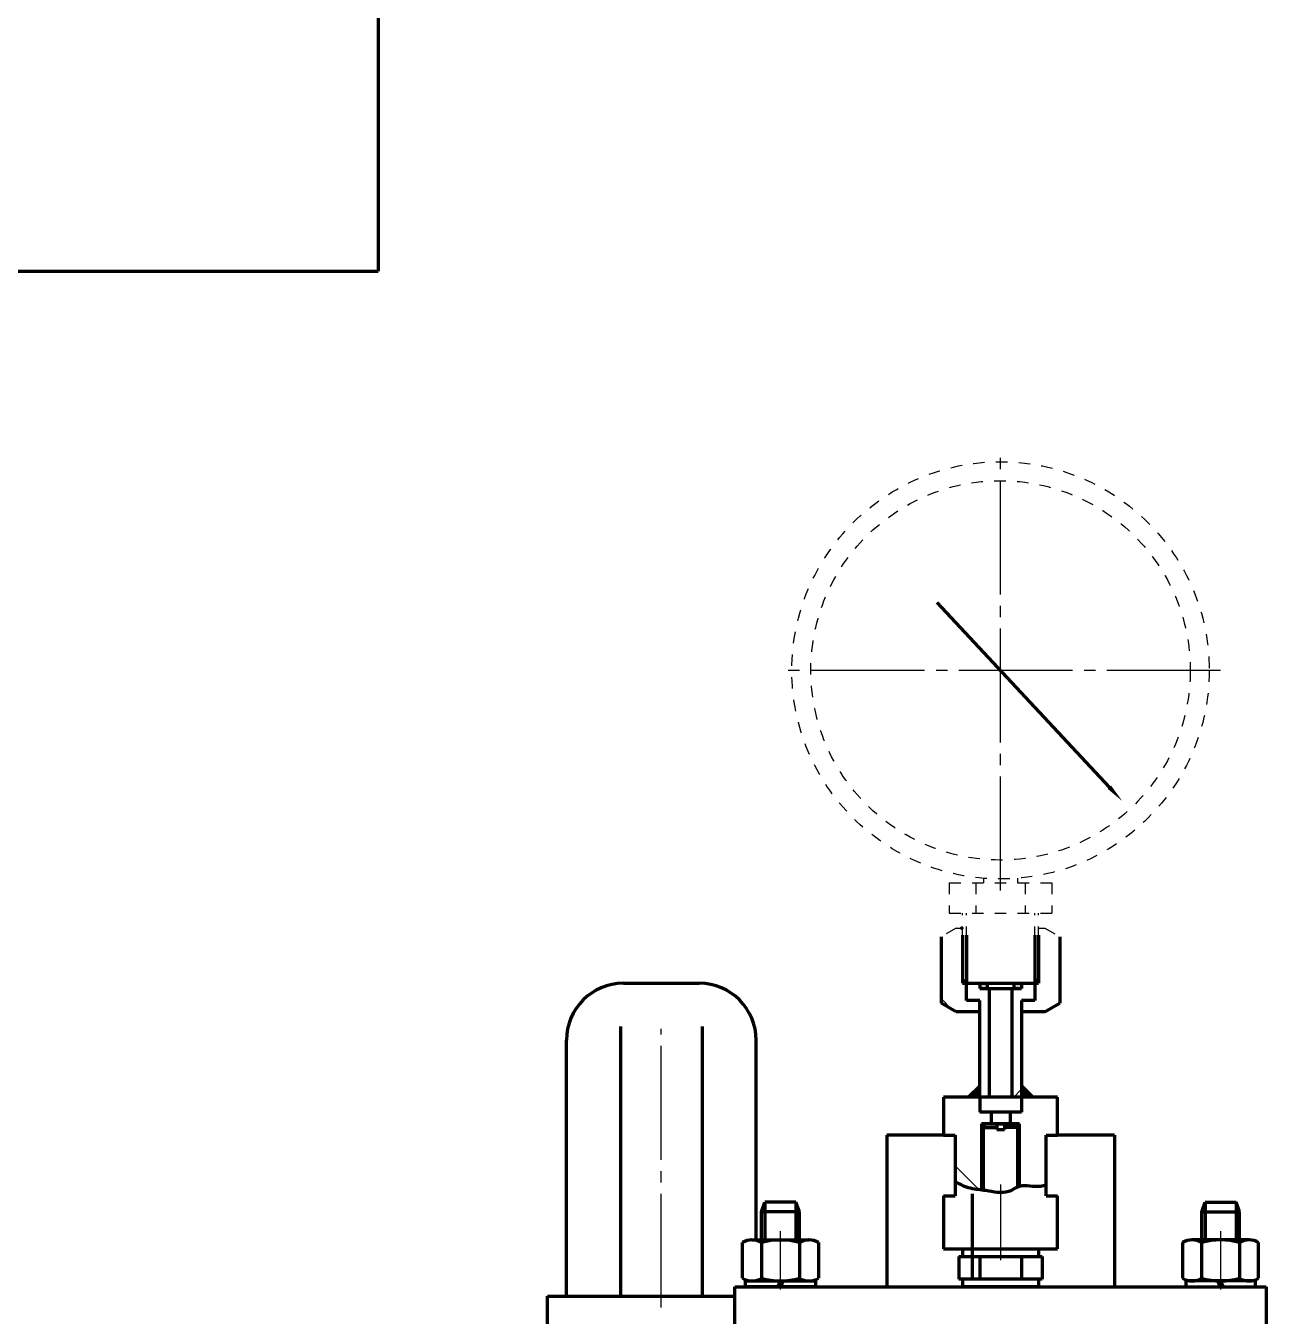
# Model space of a CAD drawing. Header units: millimetres. Extents: x -11880 to 11880, y -8400 to 8400.
# Drawn here: x 270.8 to 597.7, y 4705.6 to 5045.8 of the extents above; entities that cross this region are included whole.
import ezdxf

# ---------------------------------------------------------------- set-up
doc = ezdxf.new("R2010")
doc.units = ezdxf.units.MM
doc.header["$PDSIZE"] = 100
doc.linetypes.add('EB_DASH', pattern=[6, 3, -3])
doc.linetypes.add('EB_DASHDOT', pattern=[39, 30, -3, 3, -3])
for name, color, linetype, lineweight in [('CAXA0', 7, 'Continuous', 70), ('CAXA1', 1, 'EB_DASHDOT', 25), ('CAXA2', 6, 'EB_DASH', 25)]:
    doc.layers.add(name, color=color, linetype=linetype, lineweight=lineweight)

# ---------------------------------------------------------------- blocks, each defined once
blk = doc.blocks.new('CAXBLOCK195', base_point=(-236.33, 4981.08))
at = {"layer": 'CAXA0', "linetype": 'Continuous', "lineweight": 70}
for p in [(363.67, 5781.08), (-236.33, 4981.08)]:
    blk.add_line(p, (363.67, 4981.08), dxfattribs=at)
blk = doc.blocks.new('CAXBLOCK382', base_point=(601.74, 4708.55))
at = {"layer": 'CAXA0', "color": 0, "linetype": 'Continuous', "lineweight": 25}
blk.add_line((521.94, 4738.95), (515.67, 4745.22), dxfattribs=at)
blk = doc.blocks.new('CAXBLOCK383', base_point=(601.74, 4708.55))
at = {"layer": 'CAXA0', "color": 0, "linetype": 'Continuous', "lineweight": 25}
blk.add_line((533.17, 4765.43), (531.19, 4763.34), dxfattribs=at)
blk = doc.blocks.new('CAXBLOCK384', base_point=(601.74, 4708.55))
at = {"layer": 'CAXA0', "color": 0, "linetype": 'Continuous', "lineweight": 25}
blk.add_line((514.75, 4786.55), (512.07, 4789.23), dxfattribs=at)
blk = doc.blocks.new('CAXBLOCK385', base_point=(601.74, 4708.55))
at = {"layer": 'CAXA0'}
blk.add_hatch(color=256, dxfattribs=at).paths.add_polyline_path([(559.76, 4841.37), (555.89, 4844.6), (556.81, 4845.45)], flags=0)
blk.add_line((556.35, 4845.03), (510.97, 4893.72), dxfattribs=at)
blk = doc.blocks.new('CAXBLOCK345', base_point=(363.67, 3781.08))
at = {"layer": 'CAXA0', "linetype": 'Continuous', "lineweight": 70}
h = blk.add_hatch(color=7, dxfattribs=at)
h.paths.add_polyline_path([(533.17, 4793.34), (531.17, 4793.34), (531.17, 4791.94), (533.17, 4791.94)], flags=0)
h.paths.add_polyline_path([(524.17, 4793.34), (522.17, 4793.34), (522.17, 4791.94), (524.17, 4791.94)], flags=0)
for points in [[(522.17, 4766.34), (522.17, 4763.34), (519.17, 4763.34)], [(533.17, 4766.34), (533.17, 4763.34), (536.17, 4763.34)]]:
    blk.add_hatch(color=7, dxfattribs=at).paths.add_polyline_path(points, flags=0)
at = {"layer": 'CAXA0', "color": 7, "linetype": 'Continuous', "lineweight": 70}
for p, q in [((512.07, 4788.09), (512.07, 4805.59)), ((543.27, 4805.58), (543.27, 4788.1)), ((428.27, 4793.34), (448.27, 4793.34)), ((518.67, 4793.34), (517.67, 4794.34)), ((517.67, 4793.34), (537.67, 4793.34)), ((518.67, 4788.84), (518.67, 4793.34)), ((522.17, 4793.34), (522.17, 4791.94)), ((524.17, 4793.34), (524.17, 4791.94)), ((531.17, 4793.34), (531.17, 4791.94)), ((533.17, 4793.34), (533.17, 4791.94)), ((536.67, 4793.34), (537.67, 4794.34)), ((536.67, 4793.34), (536.67, 4788.84)), ((522.17, 4791.94), (533.17, 4791.94)), ((524.67, 4791.94), (524.67, 4763.34)), ((530.67, 4791.94), (530.67, 4763.34)), ((515.98, 4785.84), (512.07, 4788.09)), ((522.17, 4788.84), (518.67, 4788.84)), ((522.17, 4785.84), (522.17, 4788.84)), ((522.17, 4763.34), (522.17, 4788.84)), ((536.67, 4788.84), (533.17, 4788.84)), ((533.17, 4788.84), (533.17, 4763.34)), ((539.36, 4785.84), (543.27, 4788.09)), ((522.17, 4785.84), (515.98, 4785.84)), ((539.36, 4785.84), (533.17, 4785.84)), ((427.54, 4781.92), (427.54, 4710.84)), ((449.01, 4781.92), (449.01, 4710.84)), ((413.27, 4710.84), (413.27, 4778.34)), ((463.27, 4725.69), (463.27, 4778.34)), ((519.17, 4763.34), (522.17, 4766.34)), ((536.17, 4763.34), (533.17, 4766.34)), ((542.67, 4763.34), (512.67, 4763.34)), ((512.67, 4763.34), (512.67, 4753.34)), ((533.17, 4763.34), (522.17, 4763.34)), ((522.17, 4763.34), (522.17, 4759.34)), ((533.17, 4763.34), (533.17, 4759.34)), ((542.67, 4753.34), (542.67, 4763.34)), ((533.17, 4759.34), (522.17, 4759.34)), ((525.17, 4759.34), (525.17, 4756.34)), ((530.17, 4759.34), (530.17, 4756.34)), ((532.67, 4756.34), (522.67, 4756.34)), ((522.67, 4756.34), (532.67, 4756.34)), ((523.67, 4756.34), (522.67, 4755.34)), ((522.67, 4756.34), (522.67, 4738.84)), ((523.67, 4756.34), (526.67, 4756.34)), ((526.67, 4756.34), (526.67, 4754.84)), ((528.67, 4756.34), (528.67, 4754.84)), ((528.67, 4756.34), (531.67, 4756.34)), ((531.67, 4756.34), (532.67, 4755.34)), ((532.67, 4739.78), (532.67, 4756.34)), ((497.67, 4753.34), (497.67, 4713.34)), ((512.67, 4753.34), (497.67, 4753.34)), ((512.67, 4753.34), (515.67, 4753.34)), ((515.67, 4753.34), (515.67, 4737.34)), ((522.67, 4755.34), (526.67, 4755.34)), ((523.17, 4738.77), (523.17, 4755.34)), ((526.67, 4754.84), (528.67, 4754.84)), ((532.67, 4755.34), (528.67, 4755.34)), ((532.17, 4755.34), (532.17, 4739.6)), ((539.67, 4753.34), (542.67, 4753.34)), ((539.67, 4737.34), (539.67, 4753.34)), ((557.67, 4753.34), (542.67, 4753.34)), ((557.67, 4753.34), (557.67, 4713.34)), ((464.67, 4733.14), (465.59, 4735.69)), ((465.59, 4735.69), (465.59, 4725.69)), ((473.75, 4735.69), (465.59, 4735.69)), ((473.75, 4735.69), (473.75, 4725.69)), ((474.67, 4733.14), (473.75, 4735.69)), ((512.67, 4737.34), (512.67, 4723.34)), ((512.67, 4737.34), (515.67, 4737.34)), ((539.67, 4737.34), (542.67, 4737.34)), ((542.67, 4723.34), (542.67, 4737.34)), ((580.67, 4733.14), (581.59, 4735.69)), ((581.59, 4735.69), (581.59, 4725.69)), ((581.59, 4735.69), (589.75, 4735.69)), ((589.75, 4735.69), (589.75, 4725.69)), ((590.67, 4733.14), (589.75, 4735.69)), ((464.67, 4725.69), (464.67, 4733.14)), ((474.67, 4733.14), (464.67, 4733.14)), ((474.67, 4725.69), (474.67, 4733.14)), ((580.67, 4725.69), (580.67, 4733.14)), ((580.67, 4733.14), (590.67, 4733.14)), ((590.67, 4725.69), (590.67, 4733.14)), ((459.66, 4715.6), (459.66, 4724.98)), ((462.16, 4725.69), (477.18, 4725.69)), ((464.66, 4724.98), (464.66, 4715.6)), ((474.68, 4724.98), (474.68, 4715.6)), ((479.69, 4724.98), (479.69, 4715.6)), ((575.66, 4724.98), (575.66, 4715.6)), ((593.18, 4725.69), (578.16, 4725.69)), ((580.66, 4724.98), (580.66, 4715.6)), ((590.68, 4724.98), (590.68, 4715.6)), ((595.69, 4715.6), (595.69, 4724.98)), ((512.67, 4723.34), (542.67, 4723.34)), ((517.67, 4723.34), (517.67, 4721.34)), ((537.67, 4723.34), (537.67, 4721.34)), ((516.67, 4721.34), (538.67, 4721.34)), ((516.67, 4721.34), (516.67, 4715.34)), ((522.17, 4721.34), (522.17, 4715.34)), ((533.17, 4721.34), (533.17, 4715.34)), ((538.67, 4721.34), (538.67, 4715.34)), ((460.47, 4714.89), (478.87, 4714.89)), ((460.47, 4713.34), (460.47, 4714.89)), ((462.16, 4714.89), (477.18, 4714.89)), ((468.9, 4713.34), (469.67, 4714.89)), ((469.67, 4713.34), (470.45, 4714.89)), ((478.87, 4714.89), (478.87, 4713.34)), ((538.67, 4715.34), (516.67, 4715.34)), ((517.67, 4715.34), (517.67, 4713.34)), ((537.67, 4715.34), (537.67, 4713.34)), ((594.87, 4714.89), (576.47, 4714.89)), ((576.47, 4714.89), (576.47, 4713.34)), ((593.18, 4714.89), (578.16, 4714.89)), ((585.67, 4713.34), (584.9, 4714.89)), ((586.45, 4713.34), (585.67, 4714.89)), ((594.87, 4713.34), (594.87, 4714.89)), ((457.67, 4473.34), (457.67, 4713.34)), ((457.67, 4713.34), (597.67, 4713.34)), ((478.87, 4713.34), (460.47, 4713.34)), ((537.67, 4713.34), (517.67, 4713.34)), ((536.67, 4713.34), (518.67, 4713.34)), ((536.67, 4713.34), (518.67, 4713.34)), ((576.47, 4713.34), (594.87, 4713.34)), ((597.67, 4713.34), (597.67, 4616.24)), ((408.27, 4700.84), (408.27, 4710.84)), ((408.27, 4710.84), (457.67, 4710.84))]:
    blk.add_line(p, q, dxfattribs=at)
at = {"layer": 'CAXA0', "linetype": 'Continuous', "lineweight": 70}
for p, q in [((517.67, 4806.07), (517.67, 4793.34)), ((518.67, 4806.07), (518.67, 4793.34)), ((536.67, 4806.07), (536.67, 4793.34)), ((537.67, 4806.07), (537.67, 4793.34)), ((520.27, 4715.34), (520.27, 4737.84))]:
    blk.add_line(p, q, dxfattribs=at)
at = {"layer": 'CAXA0', "color": 7, "linetype": 'Continuous', "lineweight": 70}
for centre, radius, start, end in [((428.27, 4778.34), 15, 90, 180), ((448.27, 4778.34), 15, 0, 90), ((462.16, 4720.92), 4.77, 58.3125, 121.6874), ((469.67, 4707.69), 18, 73.8475, 106.1525), ((477.18, 4720.92), 4.77, 58.3125, 121.6874), ((578.16, 4720.92), 4.77, 58.3126, 121.6875), ((585.67, 4707.69), 18, 73.8475, 106.1525), ((593.18, 4720.92), 4.77, 58.3126, 121.6875), ((462.16, 4719.66), 4.77, 238.3125, 301.6874), ((469.67, 4732.89), 18, 253.8475, 286.1525), ((477.18, 4719.66), 4.77, 238.3125, 301.6874), ((578.16, 4719.66), 4.77, 238.3126, 301.6875), ((585.67, 4732.89), 18, 253.8475, 286.1525), ((593.18, 4719.66), 4.77, 238.3126, 301.6875)]:
    blk.add_arc(centre, radius, start, end, dxfattribs=at)
blk.add_open_spline([(539.67, 4740.15), (539.2, 4739.97), (536.99, 4739.37), (533.25, 4740.69), (529.03, 4737.5), (524.4, 4738.77), (519.55, 4739.08), (516.99, 4740.29), (515.67, 4741.09)], degree=3, knots=[0, 0, 0, 0, 1.541583, 7.084297, 10.304292, 16.241646, 20.282474, 24.848427, 24.848427, 24.848427, 24.848427], dxfattribs=at)
at = {"layer": 'CAXA1', "linetype": 'EB_DASHDOT', "lineweight": 25}
for p, q in [((527.67, 4817.84), (527.67, 4933.84)), ((585.67, 4875.84), (469.67, 4875.84)), ((438.27, 4707.84), (438.27, 4781.34)), ((527.67, 4740.34), (527.67, 4720.34)), ((469.67, 4712.6), (469.67, 4727.98)), ((585.67, 4727.98), (585.67, 4712.6))]:
    blk.add_line(p, q, dxfattribs=at)
at = {"layer": 'CAXA2', "color": 6, "linetype": 'EB_DASH', "lineweight": 25}
for p, q in [((523.17, 4821.02), (523.17, 4819.84)), ((532.17, 4821.02), (532.17, 4819.84)), ((514.17, 4819.84), (541.17, 4819.84)), ((514.17, 4819.84), (514.17, 4811.84)), ((521.17, 4819.84), (521.17, 4811.84)), ((534.17, 4819.84), (534.17, 4811.84)), ((541.17, 4819.84), (541.17, 4811.84)), ((514.17, 4811.84), (541.17, 4811.84)), ((517.67, 4793.34), (517.67, 4811.84)), ((518.67, 4793.34), (518.67, 4811.84)), ((536.67, 4793.34), (536.67, 4811.84)), ((537.67, 4793.34), (537.67, 4811.84)), ((515.98, 4807.84), (512.07, 4805.59)), ((515.98, 4807.84), (517.67, 4807.84)), ((537.67, 4807.84), (539.36, 4807.84)), ((539.36, 4807.84), (543.27, 4805.59))]:
    blk.add_line(p, q, dxfattribs=at)
for radius in [55, 50]:
    blk.add_circle((527.67, 4875.84), radius, dxfattribs=at)
at = {"layer": 'CAXA2', "color": 6, "linetype": 'Continuous', "lineweight": 70}
blk.add_point((517.44, 4807.84), dxfattribs=at)
at = {"layer": 'CAXA0', "color": 7, "linetype": 'Continuous', "lineweight": 70}
for name in ['CAXBLOCK384', 'CAXBLOCK383', 'CAXBLOCK382']:
    blk.add_blockref(name, (601.74, 4708.55), dxfattribs=at)
at = {"layer": 'CAXA2', "color": 6, "linetype": 'EB_DASH', "lineweight": 25}
blk.add_blockref('CAXBLOCK385', (601.74, 4708.55), dxfattribs=at)

msp = doc.modelspace()

# ---------------------------------------------------------------- block references
at = {"layer": 'CAXA0'}
for name, p in [('CAXBLOCK195', (-236.33, 4981.08)), ('CAXBLOCK345', (363.67, 3781.08))]:
    msp.add_blockref(name, p, dxfattribs=at)

doc.saveas('drawing.dxf')
